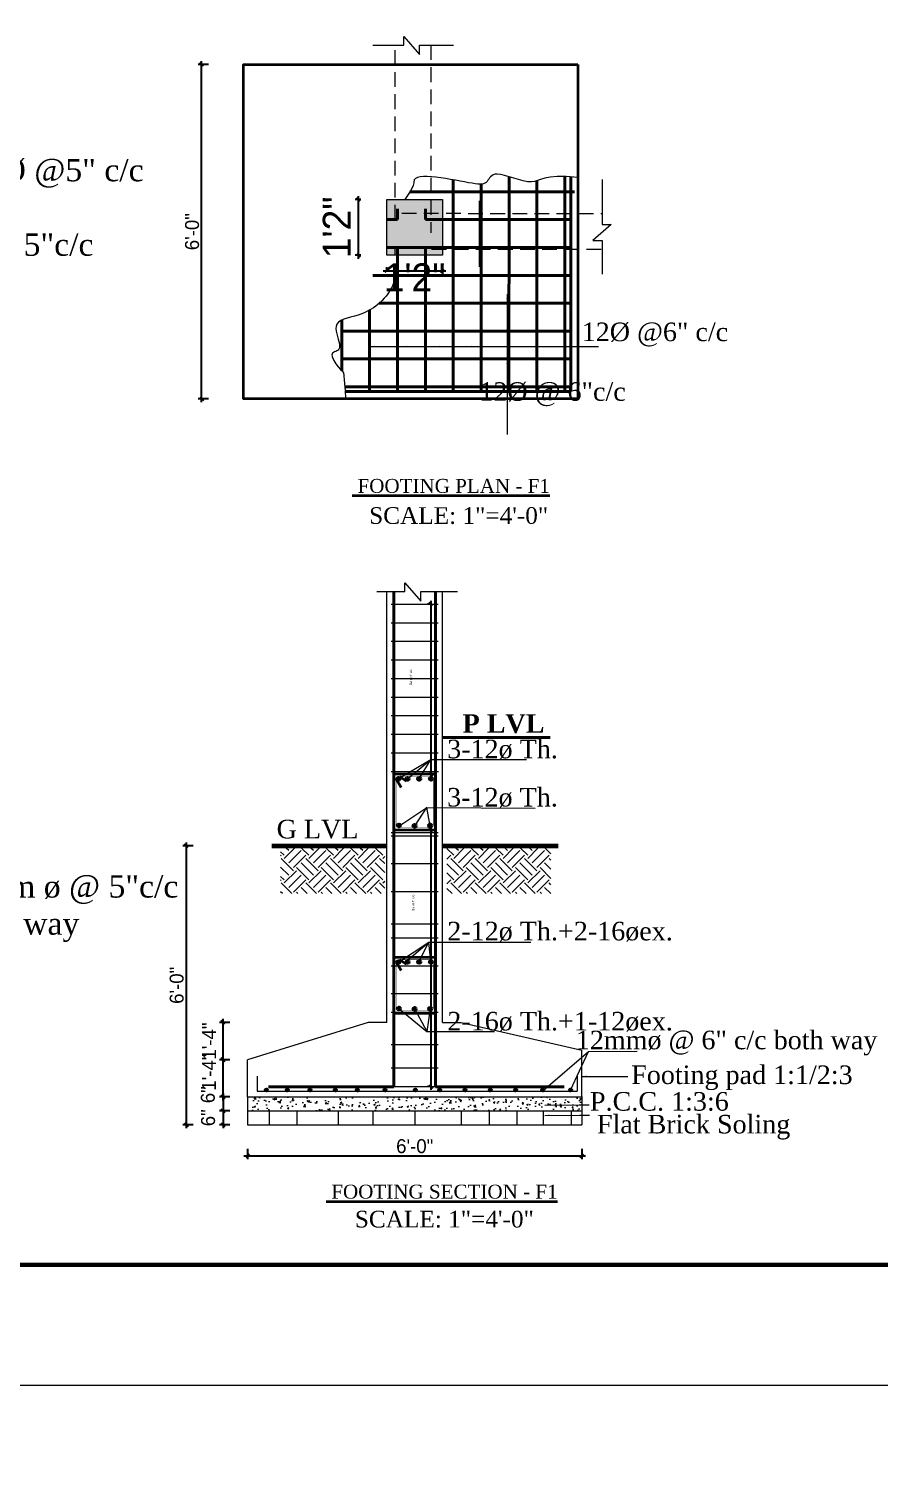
# Model space of a CAD drawing. Header units: inches. Extents: x -12071822 to 12321209, y -1222525 to 1319227.
# Drawn here: x 126381 to 126747, y 48039 to 48660 of the extents above; entities that cross this region are included whole.
import ezdxf

# ---------------------------------------------------------------- set-up
doc = ezdxf.new("R2010")
doc.units = ezdxf.units.IN
doc.header["$MEASUREMENT"] = 0
doc.header["$PDMODE"] = 35
doc.linetypes.add('HIDDEN', pattern=[9.525, 6.35, -3.175])
for name, color, linetype, lineweight in [('BORDER', 7, 'Continuous', 60), ('Column', 181, 'Continuous', 40), ('DIM_LINE', 173, 'Continuous', 20), ('dotted', 131, 'HIDDEN', 13), ('HACTH', 253, 'Continuous', 5), ('Hatch', 9, 'Continuous', 9), ('ST-REINFOR', 201, 'Continuous', 40), ('STIRRUPS', 14, 'Continuous', 18), ('TEXT', 255, 'Continuous', 35), ('TRENCH', 1, 'Continuous', 35), ('WALL ELV', 20, 'Continuous', 20), ('WALL SEC', 2, 'Continuous', 35), ('Window', 3, 'Continuous', 0), ('Windows', 151, 'Continuous', 15)]:
    doc.layers.add(name, color=color, linetype=linetype, lineweight=lineweight)
doc.styles.add('NIR', font='COPRGTL.TTF')
doc.styles.add('ordinary', font='times.ttf')
doc.styles.get("Standard").update_dxf_attribs({"font": 'arial.ttf'})
doc.styles.add('TIMES 48', font='times.ttf', dxfattribs={"height": 4})
doc.dimstyles.new('Copy of Standard', dxfattribs={"dimtxt": 12, "dimasz": 4, "dimexe": 0, "dimexo": 6, "dimgap": 3, "dimtad": 1, "dimdec": 0, "dimzin": 0, "dimdsep": 46, "dimlunit": 4, "dimtxsty": 'Standard', "dimblk": 'ARCHTICK', "dimcen": 0.09, "dimdle": 3, "dimclrd": 256, "dimadec": 0, "dimazin": 0, "dimtfac": 1, "dimtdec": 0, "dimtofl": 0, "dimtmove": 0, "dimatfit": 3, "dimfxl": 1, "dimfxlon": 1, "dimtolj": 1, "dimtzin": 0, "dimlwd": -1, "dimarcsym": 0})
doc.dimstyles.new('nir 48', dxfattribs={"dimscale": 0.5, "dimtxt": 24, "dimasz": 3, "dimexe": 3, "dimexo": 6, "dimgap": 2, "dimtad": 3, "dimdec": 0, "dimzin": 3, "dimlunit": 4, "dimtxsty": 'NIR', "dimblk": 'OBLIQUE', "dimcen": 2.5, "dimdle": 3, "dimclrt": 3, "dimadec": 0, "dimazin": 0, "dimtfac": 1, "dimtdec": 0, "dimtmove": 2, "dimatfit": 3, "dimfxl": 1, "dimarcsym": 0})

# ---------------------------------------------------------------- blocks, each defined once
blk = doc.blocks.new('_ArchTick')
at = {"color": 0, "linetype": 'ByBlock', "const_width": 0.15}
blk.add_lwpolyline([(-0.5, -0.5), (0.5, 0.5)], dxfattribs=at)
blk = doc.blocks.new('_Oblique')
at = {"color": 0, "linetype": 'ByBlock', "lineweight": -2}
blk.add_line((-0.5, -0.5), (0.5, 0.5), dxfattribs=at)
blk = doc.blocks.new('*D2641')
at = {"layer": 'Defpoints', "color": 0, "transparency": 16777216}
for p in [(126455.39, 48644.42), (126473.39, 48644.42), (126473.39, 48500.45)]:
    blk.add_point(p, dxfattribs=at)
at = {"layer": 'DIM_LINE', "color": 0, "lineweight": -2, "transparency": 16777216}
for p, q in [((126458.39, 48644.42), (126453.89, 48644.42)), ((126458.39, 48500.45), (126453.89, 48500.45))]:
    blk.add_line(p, q, dxfattribs=at)
at = {"layer": 'DIM_LINE', "color": 0, "linetype": 'ByBlock', "lineweight": -2, "transparency": 16777216}
blk.add_line((126455.39, 48498.95), (126455.39, 48645.92), dxfattribs=at)
at = {"layer": 'DIM_LINE', "color": 0, "lineweight": -2, "transparency": 16777216, "xscale": 1.5, "yscale": 1.5, "zscale": 1.5}
for p, rotation in [((126455.39, 48644.42), 90), ((126455.39, 48500.45), 270)]:
    blk.add_blockref('_Oblique', p, dxfattribs=dict(at, rotation=rotation))
at = {"layer": 'DIM_LINE', "color": 3, "transparency": 16777216, "insert": (126451.29, 48572.44), "char_height": 6, "attachment_point": 5, "rotation": 90, "style": 'NIR'}
blk.add_mtext('6\'-0"', dxfattribs=at)
blk = doc.blocks.new('*D2643')
at = {"layer": 'Defpoints', "color": 0, "transparency": 16777216}
for p in [(126522.93, 48586.29), (126535.05, 48586.29), (126535.05, 48562.31)]:
    blk.add_point(p, dxfattribs=at)
at = {"layer": 'DIM_LINE', "color": 0, "lineweight": -2, "transparency": 16777216}
for p, q in [((126523.93, 48586.29), (126521.43, 48586.29)), ((126522.93, 48560.81), (126522.93, 48587.79)), ((126523.93, 48562.31), (126521.43, 48562.31))]:
    blk.add_line(p, q, dxfattribs=at)
at = {"layer": 'DIM_LINE', "color": 0, "lineweight": -2, "transparency": 16777216, "xscale": 1.5, "yscale": 1.5, "zscale": 1.5}
for p, rotation in [((126522.93, 48586.29), 90), ((126522.93, 48562.31), 270)]:
    blk.add_blockref('_Oblique', p, dxfattribs=dict(at, rotation=rotation))
at = {"layer": 'DIM_LINE', "color": 3, "transparency": 16777216, "insert": (126513.54, 48574.3), "char_height": 12, "attachment_point": 5, "rotation": 90, "style": 'NIR'}
blk.add_mtext('1\'2"', dxfattribs=at)
blk = doc.blocks.new('*D2644')
at = {"layer": 'Defpoints', "color": 0, "transparency": 16777216}
for p in [(126535.05, 48555.6), (126559.07, 48555.6), (126559.07, 48555.6)]:
    blk.add_point(p, dxfattribs=at)
at = {"layer": 'DIM_LINE', "color": 0, "lineweight": -2, "transparency": 16777216}
for p, q in [((126533.55, 48555.6), (126560.57, 48555.6)), ((126535.05, 48555.6), (126535.05, 48557.1)), ((126559.07, 48555.6), (126559.07, 48554.1))]:
    blk.add_line(p, q, dxfattribs=at)
at = {"layer": 'DIM_LINE', "color": 0, "lineweight": -2, "transparency": 16777216, "xscale": 1.5, "yscale": 1.5, "zscale": 1.5, "rotation": 180}
blk.add_blockref('_Oblique', (126535.05, 48555.6), dxfattribs=at)
at = {"layer": 'DIM_LINE', "color": 0, "lineweight": -2, "transparency": 16777216, "xscale": 1.5, "yscale": 1.5, "zscale": 1.5}
blk.add_blockref('_Oblique', (126559.07, 48555.6), dxfattribs=at)
at = {"layer": 'DIM_LINE', "color": 3, "transparency": 16777216, "insert": (126547.05, 48552.77), "char_height": 12, "attachment_point": 5, "style": 'NIR'}
blk.add_mtext('1\'2"', dxfattribs=at)
blk = doc.blocks.new('*D2645')
at = {"layer": 'Defpoints', "color": 0, "transparency": 16777216}
for p in [(126554.11, 48314.76), (126554.11, 48204.26), (126555.46, 48204.26)]:
    blk.add_point(p, dxfattribs=at)
at = {"layer": 'DIM_LINE', "color": 0, "linetype": 'ByBlock', "lineweight": -2, "transparency": 16777216}
blk.add_line((126554.11, 48316.26), (126554.11, 48202.76), dxfattribs=at)
at = {"layer": 'DIM_LINE', "color": 0, "lineweight": -2, "transparency": 16777216}
for p, q in [((126554.11, 48314.76), (126552.61, 48314.76)), ((126554.11, 48204.26), (126552.61, 48204.26))]:
    blk.add_line(p, q, dxfattribs=at)
at = {"layer": 'DIM_LINE', "color": 0, "lineweight": -2, "transparency": 16777216, "xscale": 1.5, "yscale": 1.5, "zscale": 1.5}
for p, rotation in [((126554.11, 48314.76), 90), ((126554.11, 48204.26), 270)]:
    blk.add_blockref('_Oblique', p, dxfattribs=dict(at, rotation=rotation))
at = {"layer": 'DIM_LINE', "color": 3, "transparency": 16777216, "insert": (126546.55, 48283.45), "char_height": 1, "attachment_point": 5, "rotation": 90, "style": 'NIR'}
blk.add_mtext('8ø @4" c/c', dxfattribs=at)
blk = doc.blocks.new('*D2646')
at = {"layer": 'Defpoints', "color": 0, "transparency": 16777216}
for p in [(126557.24, 48411.99), (126554.07, 48338.76), (126554.55, 48338.76)]:
    blk.add_point(p, dxfattribs=at)
at = {"layer": 'DIM_LINE', "color": 0, "lineweight": -2, "transparency": 16777216}
for p, q in [((126554.24, 48411.99), (126552.57, 48411.99)), ((126554.07, 48338.76), (126552.57, 48338.76))]:
    blk.add_line(p, q, dxfattribs=at)
at = {"layer": 'DIM_LINE', "color": 0, "linetype": 'ByBlock', "lineweight": -2, "transparency": 16777216}
blk.add_line((126554.07, 48413.49), (126554.07, 48337.26), dxfattribs=at)
at = {"layer": 'DIM_LINE', "color": 0, "lineweight": -2, "transparency": 16777216, "xscale": 1.5, "yscale": 1.5, "zscale": 1.5}
for p, rotation in [((126554.07, 48411.99), 90), ((126554.07, 48338.76), 270)]:
    blk.add_blockref('_Oblique', p, dxfattribs=dict(at, rotation=rotation))
at = {"layer": 'DIM_LINE', "color": 3, "transparency": 16777216, "insert": (126545.55, 48380.63), "char_height": 1, "attachment_point": 5, "rotation": 90, "style": 'NIR'}
blk.add_mtext('8ø @4" c/c', dxfattribs=at)
blk = doc.blocks.new('*D2647')
at = {"layer": 'Defpoints', "color": 0, "transparency": 16777216}
for p in [(126475.11, 48199.77), (126464.59, 48193.77), (126475.11, 48193.77)]:
    blk.add_point(p, dxfattribs=at)
at = {"layer": 'DIM_LINE', "color": 0, "lineweight": -2, "transparency": 16777216}
for p, q in [((126467.59, 48199.77), (126463.09, 48199.77)), ((126467.59, 48193.77), (126463.09, 48193.77))]:
    blk.add_line(p, q, dxfattribs=at)
at = {"layer": 'DIM_LINE', "color": 0, "linetype": 'ByBlock', "lineweight": -2, "transparency": 16777216}
blk.add_line((126464.59, 48201.27), (126464.59, 48192.27), dxfattribs=at)
at = {"layer": 'DIM_LINE', "color": 0, "lineweight": -2, "transparency": 16777216, "xscale": 1.5, "yscale": 1.5, "zscale": 1.5}
for p, rotation in [((126464.59, 48199.77), 90), ((126464.59, 48193.77), 270)]:
    blk.add_blockref('_Oblique', p, dxfattribs=dict(at, rotation=rotation))
at = {"layer": 'DIM_LINE', "color": 3, "transparency": 16777216, "insert": (126458.09, 48200.7), "char_height": 6, "attachment_point": 5, "rotation": 90, "style": 'NIR'}
blk.add_mtext('6"', dxfattribs=at)
blk = doc.blocks.new('*D2651')
at = {"layer": 'Defpoints', "color": 0, "transparency": 16777216}
for p in [(126464.59, 48215.77), (126475.11, 48215.77), (126475.11, 48199.77)]:
    blk.add_point(p, dxfattribs=at)
at = {"layer": 'DIM_LINE', "color": 0, "lineweight": -2, "transparency": 16777216}
for p, q in [((126467.59, 48215.77), (126463.09, 48215.77)), ((126467.59, 48199.77), (126463.09, 48199.77))]:
    blk.add_line(p, q, dxfattribs=at)
at = {"layer": 'DIM_LINE', "color": 0, "linetype": 'ByBlock', "lineweight": -2, "transparency": 16777216}
blk.add_line((126464.59, 48198.27), (126464.59, 48217.27), dxfattribs=at)
at = {"layer": 'DIM_LINE', "color": 0, "lineweight": -2, "transparency": 16777216, "xscale": 1.5, "yscale": 1.5, "zscale": 1.5}
for p, rotation in [((126464.59, 48215.77), 90), ((126464.59, 48199.77), 270)]:
    blk.add_blockref('_Oblique', p, dxfattribs=dict(at, rotation=rotation))
at = {"layer": 'DIM_LINE', "color": 3, "transparency": 16777216, "insert": (126458.52, 48210.44), "char_height": 6, "attachment_point": 5, "rotation": 90, "style": 'NIR'}
blk.add_mtext('1\'-4"', dxfattribs=at)
blk = doc.blocks.new('*D2648')
at = {"layer": 'Defpoints', "color": 0, "transparency": 16777216}
for p in [(126464.59, 48231.87), (126515.11, 48231.87), (126475.11, 48215.77)]:
    blk.add_point(p, dxfattribs=at)
at = {"layer": 'DIM_LINE', "color": 0, "lineweight": -2, "transparency": 16777216}
for p, q in [((126467.59, 48231.87), (126463.09, 48231.87)), ((126467.59, 48215.77), (126463.09, 48215.77))]:
    blk.add_line(p, q, dxfattribs=at)
at = {"layer": 'DIM_LINE', "color": 0, "linetype": 'ByBlock', "lineweight": -2, "transparency": 16777216}
blk.add_line((126464.59, 48214.27), (126464.59, 48233.37), dxfattribs=at)
at = {"layer": 'DIM_LINE', "color": 0, "lineweight": -2, "transparency": 16777216, "xscale": 1.5, "yscale": 1.5, "zscale": 1.5}
for p, rotation in [((126464.59, 48231.87), 90), ((126464.59, 48215.77), 270)]:
    blk.add_blockref('_Oblique', p, dxfattribs=dict(at, rotation=rotation))
at = {"layer": 'DIM_LINE', "color": 3, "transparency": 16777216, "insert": (126458.59, 48223.82), "char_height": 6, "attachment_point": 5, "rotation": 90, "style": 'NIR'}
blk.add_mtext('1\'-4"', dxfattribs=at)
blk = doc.blocks.new('*D2649')
at = {"layer": 'Defpoints', "color": 0, "transparency": 16777216}
for p in [(126475.11, 48187.77), (126619.11, 48187.77), (126619.11, 48174.4)]:
    blk.add_point(p, dxfattribs=at)
at = {"layer": 'DIM_LINE', "color": 0, "linetype": 'ByBlock', "lineweight": -2, "transparency": 16777216}
blk.add_line((126473.61, 48174.4), (126620.61, 48174.4), dxfattribs=at)
at = {"layer": 'DIM_LINE', "color": 0, "lineweight": -2, "transparency": 16777216}
for p, q in [((126475.11, 48177.4), (126475.11, 48172.9)), ((126619.11, 48177.4), (126619.11, 48172.9))]:
    blk.add_line(p, q, dxfattribs=at)
at = {"layer": 'DIM_LINE', "color": 0, "lineweight": -2, "transparency": 16777216, "xscale": 1.5, "yscale": 1.5, "zscale": 1.5, "rotation": 180}
blk.add_blockref('_Oblique', (126475.11, 48174.4), dxfattribs=at)
at = {"layer": 'DIM_LINE', "color": 0, "lineweight": -2, "transparency": 16777216, "xscale": 1.5, "yscale": 1.5, "zscale": 1.5}
blk.add_blockref('_Oblique', (126619.11, 48174.4), dxfattribs=at)
at = {"layer": 'DIM_LINE', "color": 3, "transparency": 16777216, "insert": (126547.11, 48178.51), "char_height": 6, "attachment_point": 5, "style": 'NIR'}
blk.add_mtext('6\'-0"', dxfattribs=at)
blk = doc.blocks.new('*D2650')
at = {"layer": 'Defpoints', "color": 0, "transparency": 16777216}
for p in [(126475.11, 48193.77), (126464.59, 48187.77), (126475.11, 48187.77)]:
    blk.add_point(p, dxfattribs=at)
at = {"layer": 'DIM_LINE', "color": 0, "lineweight": -2, "transparency": 16777216}
for p, q in [((126467.59, 48193.77), (126463.09, 48193.77)), ((126467.59, 48187.77), (126463.09, 48187.77))]:
    blk.add_line(p, q, dxfattribs=at)
at = {"layer": 'DIM_LINE', "color": 0, "linetype": 'ByBlock', "lineweight": -2, "transparency": 16777216}
blk.add_line((126464.59, 48195.27), (126464.59, 48186.27), dxfattribs=at)
at = {"layer": 'DIM_LINE', "color": 0, "lineweight": -2, "transparency": 16777216, "xscale": 1.5, "yscale": 1.5, "zscale": 1.5}
for p, rotation in [((126464.59, 48193.77), 90), ((126464.59, 48187.77), 270)]:
    blk.add_blockref('_Oblique', p, dxfattribs=dict(at, rotation=rotation))
at = {"layer": 'DIM_LINE', "color": 3, "transparency": 16777216, "insert": (126458.18, 48190.77), "char_height": 6, "attachment_point": 5, "rotation": 90, "style": 'NIR'}
blk.add_mtext('6"', dxfattribs=at)
blk = doc.blocks.new('*D2652')
at = {"layer": 'Defpoints', "color": 0, "transparency": 16777216}
for p in [(126485.48, 48307.87), (126448.76, 48187.77), (126484.4, 48187.77)]:
    blk.add_point(p, dxfattribs=at)
at = {"layer": 'DIM_LINE', "color": 0, "linetype": 'ByBlock', "lineweight": -2, "transparency": 16777216}
blk.add_line((126448.76, 48309.37), (126448.76, 48186.27), dxfattribs=at)
at = {"layer": 'DIM_LINE', "color": 0, "lineweight": -2, "transparency": 16777216}
for p, q in [((126451.76, 48307.87), (126447.26, 48307.87)), ((126451.76, 48187.77), (126447.26, 48187.77))]:
    blk.add_line(p, q, dxfattribs=at)
at = {"layer": 'DIM_LINE', "color": 0, "lineweight": -2, "transparency": 16777216, "xscale": 1.5, "yscale": 1.5, "zscale": 1.5}
for p, rotation in [((126448.76, 48307.87), 90), ((126448.76, 48187.77), 270)]:
    blk.add_blockref('_Oblique', p, dxfattribs=dict(at, rotation=rotation))
at = {"layer": 'DIM_LINE', "color": 3, "transparency": 16777216, "insert": (126444.66, 48247.82), "char_height": 6, "attachment_point": 5, "rotation": 90, "style": 'NIR'}
blk.add_mtext('6\'-0"', dxfattribs=at)

msp = doc.modelspace()

# ---------------------------------------------------------------- hatches: boundary and pattern name
at = {"layer": 'Column'}
msp.add_hatch(color=256, dxfattribs=at).paths.add_polyline_path([(126535.07, 48586.3), (126535.07, 48562.3), (126559.07, 48562.3), (126559.07, 48586.3)])
at = {"layer": 'HACTH'}
h = msp.add_hatch(dxfattribs=at)
h.set_pattern_fill('AR-CONC', color=256, style=0)
h.set_pattern_definition([(50, (-13408.6655, 191893.719), (7.17260183, -0.62752135), [0.75, -8.25]), (355, (-13408.6655, 191893.719), (-1.38751334, 7.52192134), [0.6, -6.6]), (100.4514, (-13408.068, 191893.6666), (5.78509382, 6.89439542), [0.6374019, -7.01142112]), (46.1842, (-13408.6655, 191895.719), (10.6724105, -1.65519014), [1.125, -12.375]), (96.6356, (-13407.776, 191895.581), (9.34662706, 9.7411787), [0.9561029, -10.51713]), (351.1842, (-13408.666, 191895.719), (9.34661945, 9.741186), [0.9, -9.9]), (21, (-13407.6655, 191895.219), (5.96907052, -4.0261889), [0.75, -8.25]), (326, (-13407.6655, 191895.219), (2.43315332, 7.25150045), [0.6, -6.6]), (71.4514, (-13407.168, 191894.8834), (8.40222629, 3.22530497), [0.6374019, -7.01142112]), (37.5, (-13408.6655, 191893.719), (0.121598553, 3.328938538), [0, -6.52, 0, -6.7, 0, -6.625]), (7.5, (-13408.6655, 191893.719), (2.630695374, 3.94411712), [0, -3.82, 0, -6.37, 0, -2.525]), (327.5, (-13410.8955, 191893.719), (5.33822436, -0.225548717), [0, -2.5, 0, -7.8, 0, -10.35]), (317.5, (-13411.8955, 191893.719), (5.83186169, 1.00104982), [0, -3.25, 0, -5.18, 0, -7.35])])
h.paths.add_polyline_path([(126475.11, 48193.77), (126619.11, 48193.77), (126619.11, 48199.77), (126475.11, 48199.77)])
at = {"layer": 'Hatch'}
h = msp.add_hatch(dxfattribs=at)
h.set_pattern_fill('EARTH', color=256, scale=30, angle=45, style=0)
h.set_pattern_definition([(45, (53532.0634, 15046.828), (9e-16, 10.6066017), [7.5, -7.5]), (45, (53530.075, 15048.817), (9e-16, 10.6066017), [7.5, -7.5]), (45, (53528.086, 15050.806), (9e-16, 10.6066017), [7.5, -7.5]), (135, (53528.086, 15052.132), (-10.6066017, 9e-16), [7.5, -7.5]), (135, (53530.075, 15054.1204), (-10.6066017, 9e-16), [7.5, -7.5]), (135, (53532.0634, 15056.109), (-10.6066017, 9e-16), [7.5, -7.5])])
h.paths.add_polyline_path([(126534.18, 48306.91), (126489.38, 48306.91), (126489.38, 48287.3), (126534.18, 48287.3)])
h = msp.add_hatch(dxfattribs=at)
h.set_pattern_fill('EARTH', color=256, scale=30, angle=45, style=0)
h.set_pattern_definition([(45, (53530.837, 15046.828), (9e-16, 10.6066017), [7.5, -7.5]), (45, (53528.848, 15048.817), (9e-16, 10.6066017), [7.5, -7.5]), (45, (53526.859, 15050.806), (9e-16, 10.6066017), [7.5, -7.5]), (135, (53526.859, 15052.132), (-10.6066017, 9e-16), [7.5, -7.5]), (135, (53528.848, 15054.1204), (-10.6066017, 9e-16), [7.5, -7.5]), (135, (53530.837, 15056.109), (-10.6066017, 9e-16), [7.5, -7.5])])
h.paths.add_polyline_path([(126605.76, 48306.91), (126560.95, 48306.91), (126560.95, 48287.3), (126605.76, 48287.3)])
at = {"layer": 'WALL SEC'}
for points in [[(126539.37, 48336.71, 1), (126540.81, 48336.71, 1)], [(126540.84, 48336.71, -1), (126539.4, 48336.71, -1)], [(126540.84, 48336.71, -1), (126539.4, 48336.71, -1)], [(126543.31, 48336.82, 1), (126544.75, 48336.82, 1)], [(126544.79, 48336.82, -1), (126543.35, 48336.82, -1)], [(126544.79, 48336.82, -1), (126543.35, 48336.82, -1)], [(126548.31, 48336.82, 1), (126549.75, 48336.82, 1)], [(126549.79, 48336.82, -1), (126548.35, 48336.82, -1)], [(126549.79, 48336.82, -1), (126548.35, 48336.82, -1)], [(126553.34, 48336.82, 1), (126554.78, 48336.82, 1)], [(126554.81, 48336.82, -1), (126553.37, 48336.82, -1)], [(126554.81, 48336.82, -1), (126553.37, 48336.82, -1)], [(126539.59, 48316.7, 1), (126541.03, 48316.7, 1)], [(126546.33, 48316.52, -1), (126547.77, 48316.52, -1)], [(126547.8, 48316.52, 1), (126546.36, 48316.52, 1)], [(126547.8, 48316.52, 1), (126546.36, 48316.52, 1)], [(126553.05, 48316.64, 1), (126554.49, 48316.64, 1)], [(126554.53, 48316.64, -1), (126553.09, 48316.64, -1)], [(126554.53, 48316.64, -1), (126553.09, 48316.64, -1)], [(126539.37, 48257.82, 1), (126540.81, 48257.82, 1)], [(126540.84, 48257.82, -1), (126539.4, 48257.82, -1)], [(126540.84, 48257.82, -1), (126539.4, 48257.82, -1)], [(126543.31, 48257.93, 1), (126544.75, 48257.93, 1)], [(126544.79, 48257.93, -1), (126543.35, 48257.93, -1)], [(126544.79, 48257.93, -1), (126543.35, 48257.93, -1)], [(126548.31, 48257.93, 1), (126549.75, 48257.93, 1)], [(126549.79, 48257.93, -1), (126548.35, 48257.93, -1)], [(126549.79, 48257.93, -1), (126548.35, 48257.93, -1)], [(126553.34, 48257.93, 1), (126554.78, 48257.93, 1)], [(126554.81, 48257.93, -1), (126553.37, 48257.93, -1)], [(126554.81, 48257.93, -1), (126553.37, 48257.93, -1)], [(126539.59, 48237.81, 1), (126541.03, 48237.81, 1)], [(126546.33, 48237.63, -1), (126547.77, 48237.63, -1)], [(126547.8, 48237.63, 1), (126546.36, 48237.63, 1)], [(126547.8, 48237.63, 1), (126546.36, 48237.63, 1)], [(126553.05, 48237.75, 1), (126554.49, 48237.75, 1)], [(126554.53, 48237.75, -1), (126553.09, 48237.75, -1)], [(126554.53, 48237.75, -1), (126553.09, 48237.75, -1)], [(126482.77, 48202.72, 0.407959), (126483.26, 48202.22), (126483.28, 48202.22, 0.407959), (126483.77, 48202.72, 1)], [(126491.77, 48202.72, 0.407959), (126492.26, 48202.22), (126492.28, 48202.22, 0.407959), (126492.77, 48202.72, 1)], [(126501.59, 48202.72, 0.407959), (126502.08, 48202.22), (126502.1, 48202.22, 0.407959), (126502.59, 48202.72, 1)], [(126512.48, 48202.72, 0.407959), (126512.97, 48202.22), (126512.99, 48202.22, 0.407959), (126513.48, 48202.72, 1)], [(126521.92, 48202.72, 0.407959), (126522.41, 48202.22), (126522.43, 48202.22, 0.407959), (126522.92, 48202.72, 1)], [(126533.86, 48202.71, 0.407959), (126534.35, 48202.21), (126534.37, 48202.21, 0.407959), (126534.86, 48202.71, 1)], [(126546.94, 48202.72, 0.407959), (126547.43, 48202.22), (126547.46, 48202.22, 0.407959), (126547.94, 48202.72, 1)], [(126557.39, 48202.72, 0.407959), (126557.88, 48202.22), (126557.9, 48202.22, 0.407959), (126558.39, 48202.72, 1)], [(126568.26, 48202.72, 0.407959), (126568.75, 48202.22), (126568.77, 48202.22, 0.407959), (126569.26, 48202.72, 1)], [(126579.15, 48202.72, 0.407959), (126579.64, 48202.22), (126579.66, 48202.22, 0.407959), (126580.15, 48202.72, 1)], [(126590.06, 48202.72, 0.407959), (126590.55, 48202.22), (126590.57, 48202.22, 0.407959), (126591.06, 48202.72, 1)], [(126601.73, 48202.72, 0.407959), (126602.22, 48202.22), (126602.24, 48202.22, 0.407959), (126602.73, 48202.72, 1)], [(126613.73, 48202.72, 0.407959), (126614.22, 48202.22), (126614.24, 48202.22, 0.407959), (126614.73, 48202.72, 1)]]:
    msp.add_hatch(color=256, dxfattribs=at).paths.add_polyline_path(points)

# ---------------------------------------------------------------- linework, layer by layer
at = {"layer": 'BORDER'}
msp.add_lwpolyline([(127480.18, 50218.25), (127480.18, 48127.4), (124417.35, 48127.4), (124417.35, 50218.25)], close=True, dxfattribs=at)
at = {"layer": 'Column'}
for p, q in [((126539.11, 48336.76), (126541.25, 48333.08)), ((126540.56, 48337.7), (126543.59, 48335.8)), ((126539.11, 48257.87), (126541.25, 48254.19)), ((126540.56, 48258.81), (126543.59, 48256.91))]:
    msp.add_line(p, q, dxfattribs=at)
at = {"layer": 'Column', "const_width": 0.2}
for points in [[(126554.11, 48337.76), (126540.11, 48337.76, 0.414214), (126539.11, 48336.76), (126539.11, 48316.76, 0.414214), (126540.11, 48315.76), (126554.11, 48315.76, 0.414214), (126555.11, 48316.76), (126555.11, 48336.76, 0.414214)], [(126554.11, 48258.87), (126540.11, 48258.87, 0.414214), (126539.11, 48257.87), (126539.11, 48237.87, 0.414214), (126540.11, 48236.87), (126554.11, 48236.87, 0.414214), (126555.11, 48237.87), (126555.11, 48257.87, 0.414214)]]:
    msp.add_lwpolyline(points, format="xyb", close=True, dxfattribs=at)
at = {"layer": 'DIM_LINE'}
msp.add_lwpolyline([(126535.05, 48562.31), (126535.05, 48586.29), (126559.07, 48586.29), (126559.07, 48562.31), (126535.05, 48562.31)], dxfattribs=at)
at = {"layer": 'DIM_LINE', "const_width": 2}
for points in [[(126485.48, 48307.87), (126535.11, 48307.87)], [(126559.11, 48307.87), (126608.94, 48307.87)]]:
    msp.add_lwpolyline(points, dxfattribs=at)
at = {"layer": 'DIM_LINE'}
for points, knots in [([(126617.39, 48595.82), (126602.29, 48597.35), (126599.71, 48590.42), (126580.83, 48599.92), (126578.38, 48592.88), (126572.58, 48592.46), (126544.17, 48599.3), (126547.09, 48592.66), (126542.91, 48586.29)], [37.108323, 37.108323, 37.108323, 37.108323, 43.242576, 49.95234, 54.997892, 60.978869, 73.418852, 74.956326, 74.956326, 74.956326, 74.956326]), ([(126538.51, 48551.52), (126538.2, 48550.66), (126535.24, 48543.3), (126524.84, 48535.48), (126510.32, 48534.53), (126516.94, 48520.63), (126507.52, 48521.32), (126516.56, 48511.53), (126516.56, 48511.53), (126517.37, 48500.45)], [32.721337, 32.721337, 32.721337, 32.721337, 33.919159, 43.242576, 49.95234, 54.997892, 60.978869, 73.418852, 75.377123, 75.377123, 75.377123, 75.377123])]:
    msp.add_open_spline(points, degree=3, knots=knots, dxfattribs=at)
at = {"layer": 'dotted'}
for p, q in [((126538.63, 48577.63), (126538.63, 48652.79)), ((126554.05, 48652.79), (126554.05, 48571.98)), ((126541.54, 48580.38), (126627.84, 48580.27)), ((126538.63, 48562.31), (126538.63, 48565.63)), ((126554.39, 48564.95), (126627.84, 48564.84))]:
    msp.add_line(p, q, dxfattribs=at)
at = {"layer": 'HACTH'}
for p, q in [((126484.4, 48193.77), (126484.4, 48187.77)), ((126496.4, 48193.77), (126496.4, 48187.77)), ((126514.11, 48193.77), (126514.11, 48187.77)), ((126514.11, 48193.77), (126514.11, 48187.77)), ((126529.11, 48193.77), (126529.11, 48187.77)), ((126547.11, 48193.77), (126547.11, 48187.77)), ((126567.11, 48193.77), (126567.11, 48187.77)), ((126579.11, 48193.77), (126579.11, 48187.77)), ((126591.11, 48193.77), (126591.11, 48187.77)), ((126602.43, 48193.77), (126602.43, 48187.77)), ((126614.43, 48193.77), (126614.43, 48187.77))]:
    msp.add_line(p, q, dxfattribs=at)
at = {"layer": 'Hatch', "linetype": 'Continuous'}
for points in [[(126529.11, 48652.79), (126542.37, 48652.79), (126542.37, 48656.58), (126549.23, 48648.69), (126549.23, 48652.79), (126563.8, 48652.79)], [(126627.84, 48594.97), (126627.84, 48575.54), (126631.62, 48575.54), (126623.74, 48568.69), (126627.84, 48568.68), (126627.84, 48554.11)], [(126530.83, 48417.44), (126542.83, 48417.44), (126542.82, 48421.23), (126549.68, 48413.34), (126549.68, 48417.44), (126565.52, 48417.44)]]:
    msp.add_lwpolyline(points, dxfattribs=at)
at = {"layer": 'ST-REINFOR'}
for p, q in [((126563.7, 48503.72), (126563.71, 48594.74)), ((126587.7, 48503.72), (126587.71, 48596.14)), ((126611.7, 48503.72), (126611.71, 48596.2)), ((126614.28, 48503.63), (126614.29, 48596.08)), ((126545, 48589.63), (126615.84, 48589.63)), ((126575.7, 48503.72), (126575.71, 48592.94)), ((126599.7, 48503.72), (126599.71, 48594.39)), ((126539.71, 48577.63), (126539.71, 48582.26)), ((126551.71, 48577.63), (126551.71, 48582.26)), ((126535.05, 48577.63), (126539.71, 48577.63)), ((126551.71, 48577.63), (126614.28, 48577.63)), ((126535.05, 48565.63), (126614.28, 48565.63)), ((126535.05, 48565.63), (126539.71, 48565.63)), ((126539.7, 48503.73), (126539.71, 48565.63)), ((126551.7, 48503.72), (126551.71, 48565.63)), ((126551.71, 48565.63), (126614.28, 48565.63)), ((126529.05, 48553.63), (126614.28, 48553.63)), ((126531.85, 48541.63), (126614.28, 48541.63)), ((126515.7, 48512.48), (126515.7, 48534.34)), ((126527.7, 48503.63), (126527.7, 48538.69)), ((126515.7, 48529.63), (126614.28, 48529.63)), ((126515.7, 48517.63), (126614.28, 48517.63)), ((126516.99, 48505.63), (126614.28, 48505.63)), ((126517.14, 48503.63), (126614.28, 48503.63)), ((126527.7, 48505.63), (126614.28, 48505.63)), ((126538.11, 48204.06), (126538.11, 48417.44)), ((126556.11, 48204.06), (126556.11, 48417.44)), ((126559.11, 48354.61), (126605.48, 48354.61)), ((126538.11, 48204.06), (126484.11, 48204.06)), ((126556.11, 48204.06), (126611.38, 48204.06))]:
    msp.add_line(p, q, dxfattribs=at)
at = {"layer": 'STIRRUPS'}
for p, q in [((126536.98, 48411.99), (126557.24, 48411.99)), ((126536.98, 48403.99), (126557.24, 48403.99)), ((126536.98, 48395.99), (126557.24, 48395.99)), ((126536.98, 48387.99), (126557.24, 48387.99)), ((126536.98, 48387.99), (126557.24, 48387.99)), ((126536.98, 48379.99), (126557.24, 48379.99)), ((126536.98, 48371.99), (126557.24, 48371.99)), ((126536.98, 48363.99), (126557.24, 48363.99)), ((126536.98, 48355.99), (126557.24, 48355.99)), ((126536.98, 48347.99), (126557.24, 48347.99)), ((126536.98, 48339.99), (126557.29, 48339.99)), ((126536.98, 48313.65), (126557.24, 48313.65)), ((126536.98, 48312.26), (126557.24, 48312.26)), ((126536.98, 48300.26), (126557.24, 48300.26)), ((126536.98, 48288.26), (126557.24, 48288.26)), ((126536.98, 48274.26), (126557.24, 48274.26)), ((126536.98, 48268.26), (126557.24, 48268.26)), ((126536.98, 48268.26), (126557.24, 48268.26)), ((126536.98, 48256.26), (126557.24, 48256.26)), ((126536.98, 48244.26), (126557.24, 48244.26)), ((126536.98, 48236.26), (126557.24, 48236.26)), ((126536.98, 48236.26), (126557.24, 48236.26)), ((126536.98, 48236.26), (126557.24, 48236.26)), ((126536.98, 48222.26), (126557.24, 48222.26)), ((126536.98, 48212.26), (126557.24, 48212.26)), ((126536.98, 48204.26), (126557.24, 48204.26))]:
    msp.add_line(p, q, dxfattribs=at)
at = {"layer": 'TRENCH'}
for points in [[(126617.39, 48644.42), (126617.39, 48500.45), (126473.39, 48500.45), (126473.39, 48644.42)], [(126556.11, 48338.76), (126538.11, 48338.76), (126538.11, 48314.76), (126556.11, 48314.76)], [(126556.11, 48259.87), (126538.11, 48259.87), (126538.11, 48235.87), (126556.11, 48235.87)]]:
    msp.add_lwpolyline(points, close=True, dxfattribs=at)
at = {"layer": 'WALL ELV'}
for p, q in [((126535.11, 48231.87), (126535.11, 48417.44)), ((126559.11, 48231.87), (126559.11, 48417.44)), ((126527.11, 48231.87), (126475.11, 48215.77)), ((126535.11, 48231.87), (126527.11, 48231.87)), ((126559.11, 48231.87), (126567.11, 48231.87)), ((126567.11, 48231.87), (126619.11, 48219.87)), ((126475.11, 48199.77), (126475.11, 48215.77)), ((126619.11, 48199.87), (126619.11, 48219.87)), ((126479.27, 48208.76), (126479.27, 48202.22)), ((126617.11, 48208.76), (126617.11, 48202.22)), ((126475.11, 48199.77), (126619.11, 48199.77)), ((126475.11, 48199.77), (126475.11, 48193.77)), ((126479.27, 48202.22), (126617.11, 48202.22)), ((126619.11, 48199.87), (126619.11, 48187.77)), ((126475.11, 48193.77), (126619.11, 48193.77)), ((126475.11, 48193.77), (126475.11, 48187.77)), ((126475.11, 48187.77), (126619.11, 48187.77))]:
    msp.add_line(p, q, dxfattribs=at)
at = {"layer": 'WALL SEC'}
for centre, radius in [((126540.09, 48336.71), 0.72), ((126540.12, 48336.71), 0.72), ((126540.12, 48336.71), 0.72), ((126544.03, 48336.82), 0.72), ((126544.07, 48336.82), 0.72), ((126544.07, 48336.82), 0.72), ((126549.03, 48336.82), 0.72), ((126549.07, 48336.82), 0.72), ((126549.07, 48336.82), 0.72), ((126554.06, 48336.82), 0.72), ((126554.09, 48336.82), 0.72), ((126554.09, 48336.82), 0.72), ((126540.31, 48316.7), 0.72), ((126547.05, 48316.52), 0.72), ((126547.08, 48316.52), 0.72), ((126547.08, 48316.52), 0.72), ((126553.77, 48316.64), 0.72), ((126553.81, 48316.64), 0.72), ((126553.81, 48316.64), 0.72), ((126540.09, 48257.82), 0.72), ((126540.12, 48257.82), 0.72), ((126540.12, 48257.82), 0.72), ((126544.03, 48257.93), 0.72), ((126544.07, 48257.93), 0.72), ((126544.07, 48257.93), 0.72), ((126549.03, 48257.93), 0.72), ((126549.07, 48257.93), 0.72), ((126549.07, 48257.93), 0.72), ((126554.06, 48257.93), 0.72), ((126554.09, 48257.93), 0.72), ((126554.09, 48257.93), 0.72), ((126540.31, 48237.81), 0.72), ((126547.05, 48237.63), 0.72), ((126547.08, 48237.63), 0.72), ((126547.08, 48237.63), 0.72), ((126553.77, 48237.75), 0.72), ((126553.81, 48237.75), 0.72), ((126553.81, 48237.75), 0.72), ((126483.27, 48202.72), 0.5), ((126492.27, 48202.72), 0.5), ((126502.09, 48202.72), 0.5), ((126512.98, 48202.72), 0.5), ((126522.42, 48202.72), 0.5), ((126534.36, 48202.71), 0.5), ((126547.44, 48202.72), 0.5), ((126557.89, 48202.72), 0.5), ((126568.76, 48202.72), 0.5), ((126579.65, 48202.72), 0.5), ((126590.56, 48202.72), 0.5), ((126602.23, 48202.72), 0.5), ((126614.23, 48202.72), 0.5)]:
    msp.add_circle(centre, radius, dxfattribs=at)
at = {"layer": 'Window'}
msp.add_lwpolyline([(127532.18, 50270.25), (127532.18, 48075.4), (124365.35, 48075.4), (124365.35, 50270.25)], close=True, dxfattribs=at)
at = {"layer": 'Windows'}
msp.add_circle((127888.68, 49173.51), 6257.09, dxfattribs=at)

# ---------------------------------------------------------------- texts
at = {"char_height": 8, "attachment_point": 5, "style": 'ordinary'}
for s, insert, width in [('{\\fTimes New Roman|b1|i0|c0|p18;P LVL}', (126585.34, 48360.51), 288.9594), ('{\\fTimes New Roman|b0|i0|c0|p18;G LVL}', (126505.27, 48315.02), 91.1101)]:
    msp.add_mtext(s, dxfattribs=dict(at, insert=insert, width=width))
at = {"layer": 'TEXT', "style": 'TIMES 48'}
for s, p in [('%%U FOOTING PLAN - F1', (126520.22, 48459.95)), ('%%U FOOTING SECTION - F1', (126508.93, 48155.95))]:
    msp.add_text(s, height=6, dxfattribs=at).set_placement(p)
at = {"layer": 'TEXT', "color": 3, "char_height": 9.6, "attachment_point": 7, "style": 'TIMES 48'}
for s, insert in [('16Ø @5" c/c', (126354.76, 48591.37)), ('16Ø @ 5"c/c ', (126333.17, 48559.28)), ('16mm ø @ 5"c/c\\PBoth way', (126346.74, 48266.46))]:
    msp.add_mtext(s, dxfattribs=dict(at, insert=insert))
at = {"layer": 'TEXT', "char_height": 8, "attachment_point": 7, "style": 'TIMES 48'}
for s, insert in [('12Ø @6" c/c', (126619, 48522.97)), ('12Ø @ 6"c/c ', (126574.91, 48497.27)), ('3-12ø Th.', (126561.08, 48345.11)), ('3-12ø Th.', (126561.06, 48324.34)), ('2-12ø Th.+2-16øex.', (126561.14, 48266.68)), ('2-16ø Th.+1-12øex.', (126561.15, 48227.88)), ('12mmø @ 6" c/c both way', (126616.46, 48217.64)), ('Footing pad 1:1/2:3', (126640.32, 48202.66)), ('P.C.C. 1:3:6', (126622.56, 48193.66)), ('Flat Brick Soling', (126625.56, 48181.38))]:
    msp.add_mtext(s, dxfattribs=dict(at, insert=insert))
at = {"layer": 'TEXT', "char_height": 7.2, "width": 216.4317, "attachment_point": 5, "style": 'TIMES 48'}
for insert in [(126566.03, 48450.1), (126559.87, 48147.03)]:
    msp.add_mtext('SCALE: 1"=4\'-0"', dxfattribs=dict(at, insert=insert))

# ---------------------------------------------------------------- dimensions: what is measured, and where the dimension line sits
at = {"layer": 'DIM_LINE'}
for base, p1, p2, text, override, picture, middle in [((126455.39, 48644.42), (126473.39, 48500.45), (126473.39, 48644.42), '6\'-0"', {"dimtxt": 12, "dimfxl": 6, "dimfxlon": 1, "dimarcsym": 1}, '*D2641', (126451.29, 48572.44)), ((126522.93, 48586.29), (126535.05, 48562.31), (126535.05, 48586.29), '1\'2"', {"dimfxl": 2, "dimfxlon": 1}, '*D2643', (126513.54, 48574.3)), ((126448.76, 48187.77), (126485.48, 48307.87), (126484.4, 48187.77), '6\'-0"', {"dimtxt": 12, "dimfxl": 6, "dimfxlon": 1, "dimarcsym": 1}, '*D2652', (126444.66, 48247.82))]:
    dim = msp.add_linear_dim(base=base, p1=p1, p2=p2, angle=90, text=text, dimstyle='nir 48', override=override, dxfattribs=at)
    dim.commit()
    dim.dimension.update_dxf_attribs({"geometry": picture, "text_midpoint": middle})
dim = msp.add_linear_dim(base=(126559.07, 48555.6), p1=(126535.05, 48555.6), p2=(126559.07, 48555.6), text='1\'2"', dimstyle='nir 48', override={"dimfxl": 2, "dimfxlon": 1}, dxfattribs=at)
dim.commit()
dim.dimension.update_dxf_attribs({"geometry": '*D2644', "text_midpoint": (126547.05, 48552.77), "dimtype": 160})
for base, p1, p2, picture, middle in [((126554.07, 48338.76), (126557.24, 48411.99), (126554.55, 48338.76), '*D2646', (126545.55, 48380.63)), ((126554.11, 48204.26), (126554.11, 48314.76), (126555.46, 48204.26), '*D2645', (126546.55, 48283.45))]:
    dim = msp.add_linear_dim(base=base, p1=p1, p2=p2, angle=270, text='8ø @4" c/c', dimstyle='nir 48', override={"dimtxt": 2, "dimfxl": 6, "dimfxlon": 1, "dimarcsym": 1}, dxfattribs=at)
    dim.commit()
    dim.dimension.update_dxf_attribs({"geometry": picture, "text_midpoint": middle, "dimtype": 160})
dim = msp.add_linear_dim(base=(126464.59, 48231.87), p1=(126475.11, 48215.77), p2=(126515.11, 48231.87), angle=90, dimstyle='nir 48', override={"dimtxt": 12, "dimfxl": 6, "dimfxlon": 1, "dimarcsym": 1}, dxfattribs=at)
dim.commit()
dim.dimension.update_dxf_attribs({"geometry": '*D2648', "text_midpoint": (126458.59, 48223.82)})
for base, p1, p2, picture, middle in [((126464.59, 48215.77), (126475.11, 48199.77), (126475.11, 48215.77), '*D2651', (126458.52, 48210.44)), ((126464.59, 48193.77), (126475.11, 48199.77), (126475.11, 48193.77), '*D2647', (126458.09, 48200.7)), ((126464.59, 48187.77), (126475.11, 48193.77), (126475.11, 48187.77), '*D2650', (126458.18, 48190.77))]:
    dim = msp.add_linear_dim(base=base, p1=p1, p2=p2, angle=90, dimstyle='nir 48', override={"dimtxt": 12, "dimfxl": 6, "dimfxlon": 1, "dimarcsym": 1}, dxfattribs=at)
    dim.commit()
    dim.dimension.update_dxf_attribs({"geometry": picture, "text_midpoint": middle, "dimtype": 160})
dim = msp.add_linear_dim(base=(126619.11, 48174.4), p1=(126475.11, 48187.77), p2=(126619.11, 48187.77), text='6\'-0"', dimstyle='nir 48', override={"dimtxt": 12, "dimfxl": 6, "dimfxlon": 1, "dimarcsym": 1}, dxfattribs=at)
dim.commit()
dim.dimension.update_dxf_attribs({"geometry": '*D2649', "text_midpoint": (126547.11, 48178.51)})

# ---------------------------------------------------------------- leaders
at = {"layer": 'Hatch', "linetype": 'Continuous'}
for points in [[(126574.92, 48585.73), (126574.92, 48568.74)], [(126574.92, 48571.73), (126574.92, 48557.34)], [(126586.92, 48545.48), (126586.92, 48527.52)], [(126586.92, 48531.46), (126586.91, 48504.02)], [(126527.7, 48522.97), (126626.3, 48522.97)], [(126541.7, 48522.97), (126626.3, 48522.97)], [(126555.7, 48522.97), (126626.3, 48522.97)], [(126569.7, 48522.97), (126626.3, 48522.97)], [(126583.7, 48522.97), (126626.3, 48522.97)], [(126597.7, 48522.97), (126626.3, 48522.97)], [(126611.7, 48522.97), (126626.3, 48522.97)], [(126586.92, 48517.48), (126586.91, 48485.03)], [(126540.12, 48336.93), (126554.07, 48345.02), (126590.23, 48345.11)], [(126544.07, 48336.82), (126554.07, 48345.02), (126590.23, 48345.11)], [(126549.07, 48336.82), (126554.12, 48345.11), (126595.23, 48345.11)], [(126554.09, 48336.63), (126554.07, 48345.02), (126590.23, 48345.11)], [(126540.31, 48316.43), (126552.26, 48324.37), (126598.97, 48324.15)], [(126547.08, 48316.25), (126552.26, 48324.37), (126598.97, 48324.15)], [(126553.81, 48316.49), (126552.26, 48324.37), (126598.97, 48324.15)], [(126540.12, 48257.82), (126553.24, 48266.44), (126590.23, 48266.44)], [(126544.05, 48258.65), (126553.24, 48266.44), (126597.16, 48266.44)], [(126549.04, 48258.18), (126553.24, 48266.44), (126587.4, 48266.49)], [(126554.09, 48258.13), (126553.24, 48266.44), (126592.44, 48266.44)], [(126540.31, 48237.81), (126552.26, 48227.87), (126581.49, 48227.9)], [(126547.07, 48237.82), (126552.26, 48227.87), (126581.49, 48227.9)], [(126553.81, 48237.75), (126552.26, 48227.87), (126581.49, 48227.9)], [(126602.56, 48202.72), (126621.86, 48219.35), (126642.85, 48219.4)], [(126614.23, 48202.72), (126621.86, 48219.35), (126642.85, 48219.4)], [(126619.12, 48208.58), (126633.89, 48208.58), (126638.82, 48208.58)], [(126603.11, 48191.77), (126618.06, 48191.82), (126622.33, 48191.82)], [(126603.13, 48196.23), (126617.94, 48196.38), (126622.22, 48196.39)]]:
    msp.add_leader(points, dimstyle='Copy of Standard', override={"dimasz": 2, "dimtad": 0}, dxfattribs=at)

doc.saveas('drawing.dxf')
